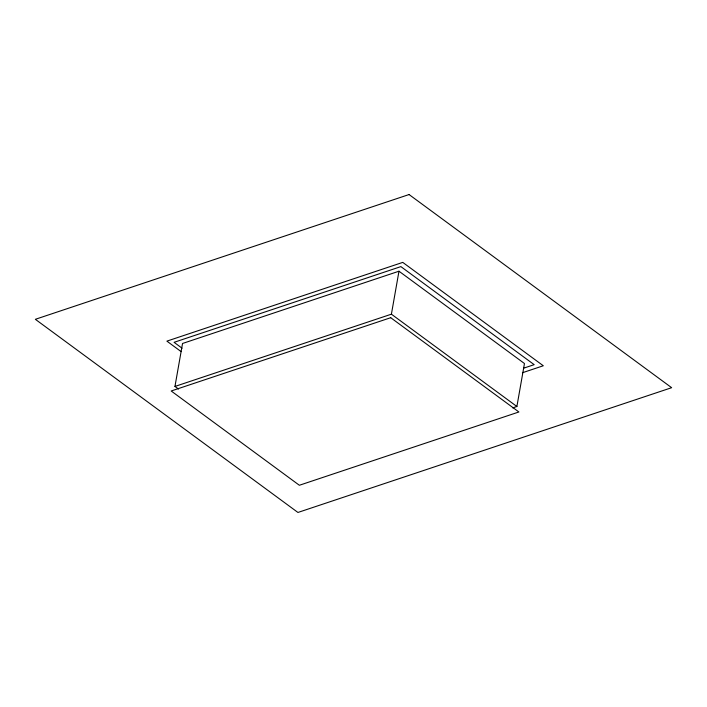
<?xml version="1.0" encoding="UTF-8"?>
<svg xmlns="http://www.w3.org/2000/svg" width="707" height="707" viewBox="0 0 707 707"><rect width="100%" height="100%" fill="white"/><g stroke="black" fill="none" stroke-linecap="round" stroke-linejoin="round"><path stroke-width="1.06" d="M178.491 389.044L174.956 386.446L182.539 343.478L398.978 271.214L524.461 363.522L516.888 406.49L512.708 407.886M174.956 386.446L391.404 314.182L398.978 271.214M523.737 368.153L534.183 364.662L400.878 266.61L174.072 342.321L182.07 348.206M522.429 372.739L543.303 365.766L402.76 262.385L166.887 341.136L181.116 351.6M391.404 314.182L516.888 406.49M409.061 194.54L35.35 319.308L297.939 512.46L671.65 387.692L409.061 194.54M390.715 317.699L171.191 390.989L299.361 485.267L518.894 411.978L390.715 317.699"/></g></svg>
